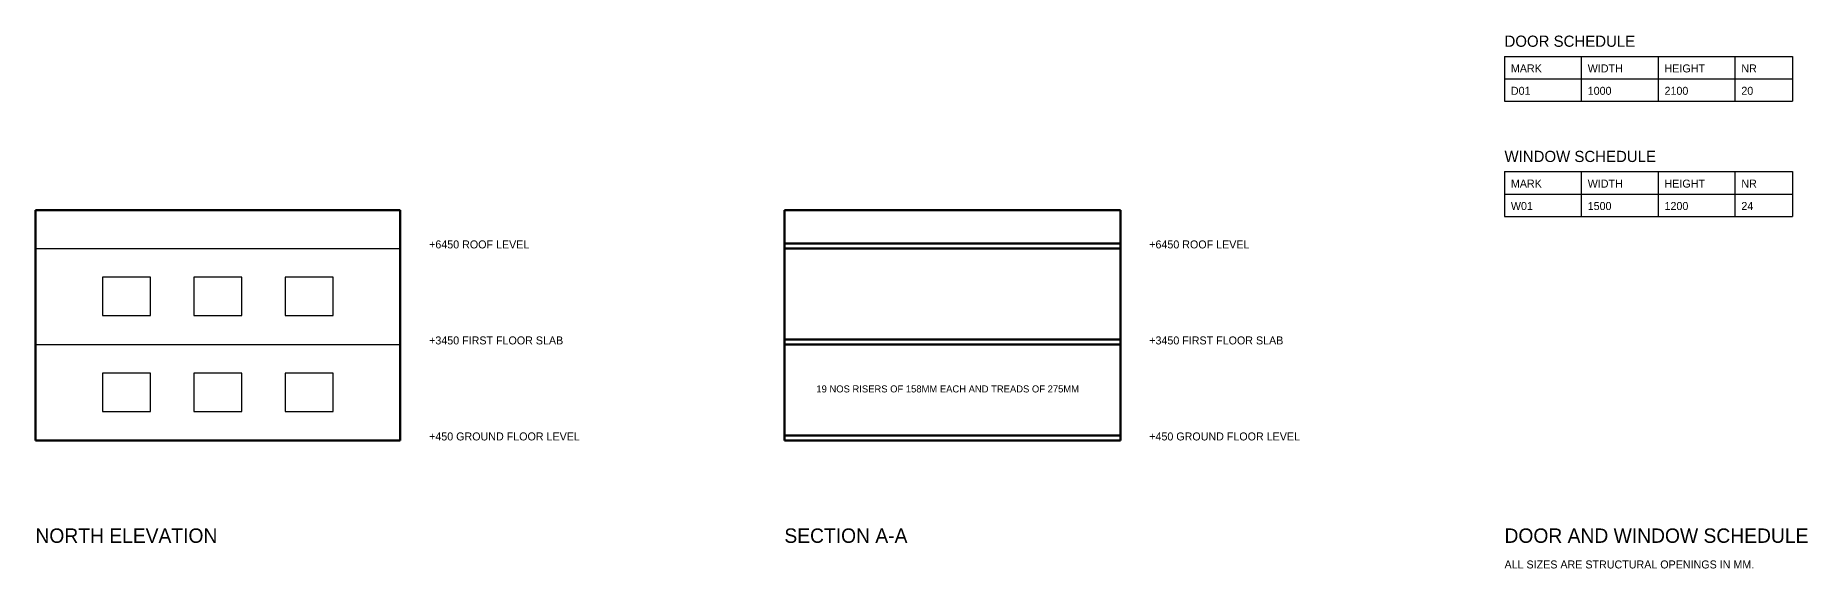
# Model space of a CAD drawing. Header units: millimetres. Extents: x -115 to 102169, y -4004 to 12655.
# Drawn here: x 46800 to 102169, y -4004 to 12655 of the extents above; entities that cross this region are included whole.
import ezdxf

# ---------------------------------------------------------------- set-up
doc = ezdxf.new("R2010")
doc.units = ezdxf.units.MM
doc.layers.get('0').update_dxf_attribs({"color": 1, "linetype": 'CONTINUOUS'})
for name, color, linetype in [('TEXT', 6, 'CONTINUOUS'), ('WALL', 4, 'CONTINUOUS'), ('WIND', 2, 'CONTINUOUS')]:
    doc.layers.add(name, color=color, linetype=linetype)

msp = doc.modelspace()

# ---------------------------------------------------------------- linework, layer by layer
for p, q in [((92700, 12000), (101700, 12000)), ((92700, 12000), (92700, 10600)), ((95100, 12000), (95100, 10600)), ((97500, 12000), (97500, 10600)), ((99900, 12000), (99900, 10600)), ((101700, 12000), (101700, 10600)), ((92700, 11300), (101700, 11300)), ((92700, 10600), (101700, 10600)), ((92700, 8400), (101700, 8400)), ((92700, 8400), (92700, 7000)), ((95100, 8400), (95100, 7000)), ((97500, 8400), (97500, 7000)), ((99900, 8400), (99900, 7000)), ((101700, 8400), (101700, 7000)), ((92700, 7700), (101700, 7700)), ((92700, 7000), (101700, 7000))]:
    msp.add_line(p, q)
at = {"layer": 'WALL', "lineweight": 50}
for p, q in [((58200, 7200), (46800, 7200)), ((46800, 7200), (46800, 0)), ((58200, 0), (58200, 7200)), ((80700, 7200), (70200, 7200)), ((70200, 7200), (70200, 0)), ((80700, 0), (80700, 7200)), ((70200, 6150), (80700, 6150)), ((70200, 6000), (80700, 6000)), ((70200, 3150), (80700, 3150)), ((70200, 3000), (80700, 3000)), ((46800, 0), (58200, 0)), ((70200, 150), (80700, 150)), ((70200, 0), (80700, 0)), ((70200, 0), (80700, 0))]:
    msp.add_line(p, q, dxfattribs=at)
at = {"layer": 'WALL'}
for p, q in [((46800, 6000), (58200, 6000)), ((46800, 3000), (58200, 3000)), ((46800, 0), (58200, 0))]:
    msp.add_line(p, q, dxfattribs=at)
at = {"layer": 'WIND'}
for points in [[(48900, 3900), (50400, 3900), (50400, 5100), (48900, 5100)], [(51750, 3900), (53250, 3900), (53250, 5100), (51750, 5100)], [(54600, 3900), (56100, 3900), (56100, 5100), (54600, 5100)], [(48900, 900), (50400, 900), (50400, 2100), (48900, 2100)], [(51750, 900), (53250, 900), (53250, 2100), (51750, 2100)], [(54600, 900), (56100, 900), (56100, 2100), (54600, 2100)]]:
    msp.add_lwpolyline(points, close=True, dxfattribs=at)

# ---------------------------------------------------------------- texts
at = {"layer": 'TEXT'}
for s, height, p in [('DOOR SCHEDULE', 350, (92700, 12300)), ('MARK', 250, (92900, 11500)), ('WIDTH', 250, (95300, 11500)), ('HEIGHT', 250, (97700, 11500)), ('NR', 250, (100100, 11500)), ('D01', 250, (92900, 10800)), ('1000', 250, (95300, 10800)), ('2100', 250, (97700, 10800)), ('20', 250, (100100, 10800)), ('WINDOW SCHEDULE', 350, (92700, 8700)), ('MARK', 250, (92900, 7900)), ('WIDTH', 250, (95300, 7900)), ('HEIGHT', 250, (97700, 7900)), ('NR', 250, (100100, 7900)), ('W01', 250, (92900, 7200)), ('1500', 250, (95300, 7200)), ('1200', 250, (97700, 7200)), ('24', 250, (100100, 7200)), ('+6450 ROOF LEVEL', 250, (59100, 6000)), ('+6450 ROOF LEVEL', 250, (81600, 6000)), ('+3450 FIRST FLOOR SLAB', 250, (59100, 3000)), ('+3450 FIRST FLOOR SLAB', 250, (81600, 3000)), ('19 NOS RISERS OF 158MM EACH AND TREADS OF 275MM', 220, (71200, 1500)), ('+450 GROUND FLOOR LEVEL', 250, (59100, 0)), ('+450 GROUND FLOOR LEVEL', 250, (81600, 0)), ('NORTH ELEVATION', 450, (46800, -3200)), ('SECTION A-A', 450, (70200, -3200)), ('DOOR AND WINDOW SCHEDULE', 450, (92700, -3200)), ('ALL SIZES ARE STRUCTURAL OPENINGS IN MM.', 250, (92700, -4000))]:
    msp.add_text(s, height=height, dxfattribs=at).set_placement(p)

doc.saveas('drawing.dxf')
